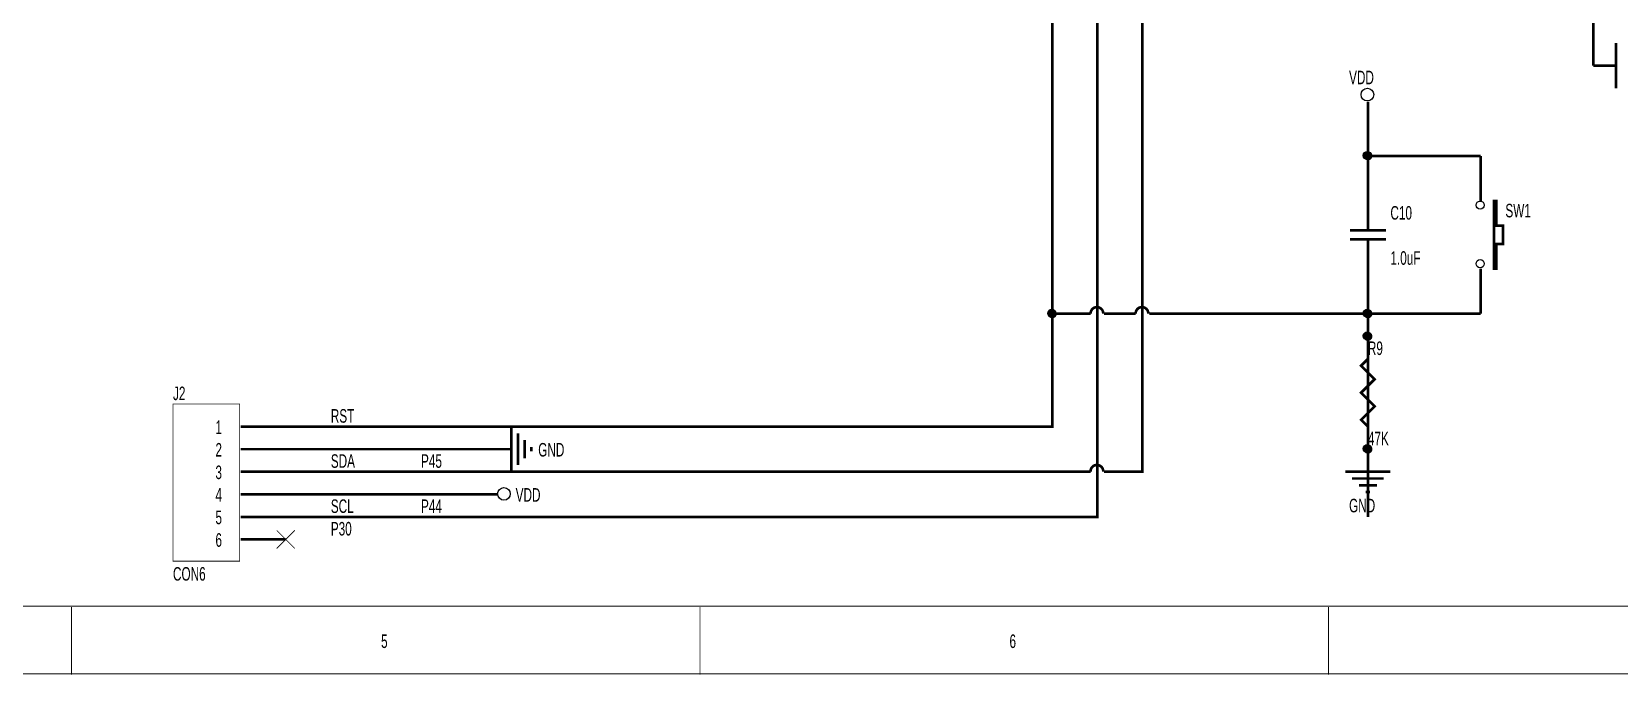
# Model space of a CAD drawing. Extents: x 0 to 22.3, y 0 to 15.7.
# Drawn here: x 10.97 to 18.02, y 0 to 2.85 of the extents above; entities that cross this region are included whole.
import ezdxf

# ---------------------------------------------------------------- set-up
doc = ezdxf.new("R2010")
doc.units = 0
doc.header["$MEASUREMENT"] = 0
doc.layers.get('0').update_dxf_attribs({"linetype": 'CONTINUOUS'})

msp = doc.modelspace()

# ---------------------------------------------------------------- linework, layer by layer
for points, const_width in [([(0, 15.700002), (22.296096, 15.700002), (22.296096, 0.003907), (0, 0.003907), (0, 15.700002)], 0.0039), ([(0.299778, 15.400151), (21.996318, 15.400151), (21.996318, 0.303757), (0.299778, 0.303757), (0.299778, 15.400151)], 0.0039), ([(12.1, 1.1), (15.5, 1.1), (15.5, 4.57)], 0.0118), ([(12.1, 0.7), (15.7, 0.7), (15.7, 3.9)], 0.0118), ([(17.3, 3.9), (17.9, 3.9), (17.9, 2.7)], 0.0118), ([(15.73, 0.9), (15.9, 0.9), (15.9, 3.5)], 0.0118), ([(18, 2.8), (18, 2.6)], 0.0118), ([(17.9, 2.7), (18, 2.7)], 0.0118), ([(16.9, 2.5), (16.9, 2.54)], 0.0118), ([(16.9, 2.1), (16.9, 2.5)], 0.0118), ([(16.9, 2.3), (17.4, 2.3)], 0.0118), ([(17.4, 2.1), (17.4, 2.3)], 0.0118), ([(16.9, 2), (16.9, 2.1)], 0.0118), ([(16.82, 1.97), (16.98, 1.97)], 0.0118), ([(16.9, 2), (16.9, 1.97)], 0.0118), ([(16.98, 1.93), (16.82, 1.93)], 0.0118), ([(16.9, 1.9), (16.9, 1.93)], 0.0118), ([(16.9, 1.9), (16.9, 1.8)], 0.0118), ([(16.9, 1.8), (16.9, 1.6), (15.93, 1.6)], 0.0118), ([(17.4, 1.8), (17.4, 1.6)], 0.0118), ([(15.726146, 1.600192), (15.726161, 1.602638), (15.725963, 1.605075), (15.725554, 1.607486), (15.724936, 1.609852), (15.724114, 1.612155), (15.723095, 1.614378), (15.721886, 1.616504), (15.720496, 1.618516), (15.718936, 1.620399), (15.717218, 1.622139), (15.715355, 1.623722), (15.713361, 1.625138), (15.711251, 1.626373), (15.709042, 1.627421), (15.706749, 1.628272), (15.704392, 1.628919), (15.701987, 1.629359), (15.699552, 1.629588), (15.697107, 1.629603), (15.69467, 1.629405), (15.69226, 1.628995), (15.689894, 1.628377), (15.687592, 1.627555), (15.685369, 1.626536), (15.683244, 1.625326), (15.681233, 1.623936), (15.67935, 1.622376), (15.67761, 1.620658), (15.676027, 1.618794), (15.674612, 1.6168), (15.673376, 1.61469), (15.672329, 1.61248), (15.671478, 1.610187), (15.670831, 1.607829), (15.670391, 1.605423), (15.670163, 1.602989), (15.670148, 1.600543), (15.670173, 1.600009)], 0.0118), ([(15.925999, 1.600199), (15.926014, 1.602644), (15.925815, 1.605081), (15.925405, 1.607492), (15.924787, 1.609858), (15.923964, 1.612161), (15.922945, 1.614384), (15.921735, 1.616509), (15.920345, 1.618521), (15.918784, 1.620403), (15.917066, 1.622143), (15.915203, 1.623726), (15.913208, 1.625141), (15.911098, 1.626376), (15.908889, 1.627423), (15.906596, 1.628274), (15.904238, 1.628921), (15.901833, 1.62936), (15.899399, 1.629588), (15.896954, 1.629603), (15.894517, 1.629404), (15.892106, 1.628994), (15.889741, 1.628375), (15.887438, 1.627553), (15.885216, 1.626533), (15.883092, 1.625323), (15.88108, 1.623932), (15.879198, 1.622372), (15.877459, 1.620653), (15.875876, 1.618789), (15.874461, 1.616794), (15.873226, 1.614684), (15.872179, 1.612474), (15.871329, 1.610181), (15.870682, 1.607823), (15.870243, 1.605417), (15.870015, 1.602982), (15.870001, 1.600537), (15.870026, 1.600001)], 0.0118), ([(15.67, 1.6), (15.5, 1.6)], 0.0118), ([(15.87, 1.6), (15.73, 1.6)], 0.0118), ([(17.4, 1.6), (16.9, 1.6), (16.9, 0.7)], 0.0118), ([(16.9, 1.4), (16.9, 1.5)], 0.0118), ([(16.9, 1.4), (16.87, 1.37), (16.93, 1.31), (16.87, 1.25), (16.93, 1.19), (16.87, 1.13), (16.9, 1.1)], 0.0118), ([(11.600101, 1.200272), (11.895976, 1.200272), (11.895976, 0.503658), (11.600101, 0.503658), (11.600101, 1.200272)], 0.0039), ([(11.9, 1.1), (12.1, 1.1)], 0.0118), ([(13.1, 1.1), (13.1, 0.9)], 0.0118), ([(13.13, 1.07), (13.13, 0.93)], 0.0118), ([(16.9, 1.1), (16.9, 1)], 0.0118), ([(11.9, 1), (12.1, 1)], 0.0118), ([(12.1, 1), (13, 1)], 0.0118), ([(13, 1), (13.1, 1)], 0.0118), ([(13.16, 1.04), (13.16, 0.96)], 0.0118), ([(13.19, 1.01), (13.19, 0.99)], 0.0118), ([(16.9, 1), (16.9, 0.9)], 0.0118), ([(15.726129, 0.900235), (15.726171, 0.90268), (15.726, 0.90512), (15.725617, 0.907535), (15.725025, 0.909908), (15.724228, 0.91222), (15.723233, 0.914454), (15.722047, 0.916592), (15.720679, 0.918619), (15.71914, 0.920519), (15.717441, 0.922278), (15.715595, 0.923882), (15.713617, 0.925319), (15.711521, 0.926578), (15.709323, 0.927649), (15.70704, 0.928525), (15.70469, 0.929198), (15.70229, 0.929664), (15.699858, 0.929919), (15.697413, 0.929961), (15.694974, 0.92979), (15.692559, 0.929407), (15.690187, 0.928815), (15.687876, 0.928018), (15.685642, 0.927023), (15.683504, 0.925836), (15.681478, 0.924468), (15.679578, 0.922929), (15.67782, 0.92123), (15.676216, 0.919384), (15.674779, 0.917405), (15.673521, 0.915308), (15.67245, 0.91311), (15.671574, 0.910827), (15.670901, 0.908476), (15.670435, 0.906075), (15.67018, 0.903643), (15.670138, 0.901198), (15.670194, 0.900013)], 0.0118), ([(11.9, 0.9), (12.1, 0.9)], 0.0118), ([(12.1, 0.9), (15.67, 0.9)], 0.0118), ([(16.8, 0.9), (17, 0.9)], 0.0118), ([(16.83, 0.87), (16.97, 0.87)], 0.0118), ([(16.86, 0.84), (16.94, 0.84)], 0.0118), ([(11.9, 0.8), (12.1, 0.8)], 0.0118), ([(12.1, 0.8), (13, 0.8)], 0.0118), ([(13, 0.8), (13.04, 0.8)], 0.0118), ([(16.89, 0.81), (16.91, 0.81)], 0.0118), ([(11.9, 0.7), (12.1, 0.7)], 0.0118), ([(12.06, 0.56), (12.14, 0.64)], 0.0039), ([(12.06, 0.64), (12.14, 0.56)], 0.0039), ([(11.9, 0.6), (12.1, 0.6)], 0.0118), ([(11.15, 0.3), (11.15, 0)], 0.0039), ([(13.9375, 0.3), (13.9375, 0)], 0.0039), ([(16.725, 0.3), (16.725, 0)], 0.0039)]:
    msp.add_lwpolyline(points, dxfattribs=dict(const_width=const_width))
at = {"const_width": 0.02}
for points in [[(16.89, 2.3, 1), (16.91, 2.3, 1)], [(15.49, 1.6, 1), (15.51, 1.6, 1)], [(16.89, 1.6, 1), (16.91, 1.6, 1)], [(16.89, 1.5, 1), (16.91, 1.5, 1)], [(16.89, 1, 1), (16.91, 1, 1)]]:
    msp.add_lwpolyline(points, format="xyb", close=True, dxfattribs=at)
at = {"const_width": 0.0118}
msp.add_lwpolyline([(17.47, 2.1), (17.46, 2.1), (17.46, 1.8), (17.47, 1.8), (17.47, 1.91), (17.5, 1.91), (17.5, 1.99), (17.47, 1.99), (17.47, 2.1)], close=True, dxfattribs=at)
for centre, major_axis, ratio in [((16.898135, 2.571542), (0, 0.028032), 0.9998), ((16.897701, 2.301677), (0, 0.018037), 0.999823), ((17.398199, 2.081787), (0, 0.018037), 0.999867), ((17.398199, 1.821916), (0, 0.018038), 0.999823), ((15.497869, 1.602026), (0, 0.018037), 0.999823), ((16.897701, 1.602026), (0, 0.018037), 0.999823), ((16.897701, 1.602026), (0, 0.018037), 0.999823), ((16.897701, 1.502075), (0, 0.018037), 0.999823), ((16.897701, 1.002325), (0, 0.018037), 0.999823), ((16.897701, 1.002325), (0, 0.018037), 0.999823), ((13.06793, 0.80199), (0, 0.028032), 0.9998)]:
    msp.add_ellipse(centre, major_axis=major_axis, ratio=ratio)

# ---------------------------------------------------------------- texts
at = {"width": 0.65}
for s, p in [('VDD', (16.816584, 2.617343)), ('C10', (17, 2.017343)), ('SW1', (17.51, 2.027343)), ('1.0uF', (17, 1.817343)), ('R9', (16.9, 1.417343)), ('J2', (11.6, 1.217343)), ('1', (11.788292, 1.067343)), ('RST', (12.3, 1.117343)), ('47K', (16.9, 1.017343)), ('2', (11.788292, 0.967343)), ('GND', (13.22, 0.967343)), ('3', (11.788292, 0.867343)), ('SDA', (12.3, 0.917343)), ('P45', (12.7, 0.917343)), ('4', (11.788292, 0.767343)), ('SCL', (12.3, 0.717343)), ('P44', (12.7, 0.717343)), ('VDD', (13.12, 0.767343)), ('GND', (16.816584, 0.72)), ('5', (11.788292, 0.667343)), ('P30', (12.3, 0.617343)), ('6', (11.788292, 0.567343)), ('CON6', (11.6, 0.417343)), ('5', (12.522896, 0.118671)), ('6', (15.310396, 0.118671))]:
    msp.add_text(s, height=0.06, dxfattribs=at).set_placement(p)

doc.saveas('drawing.dxf')
